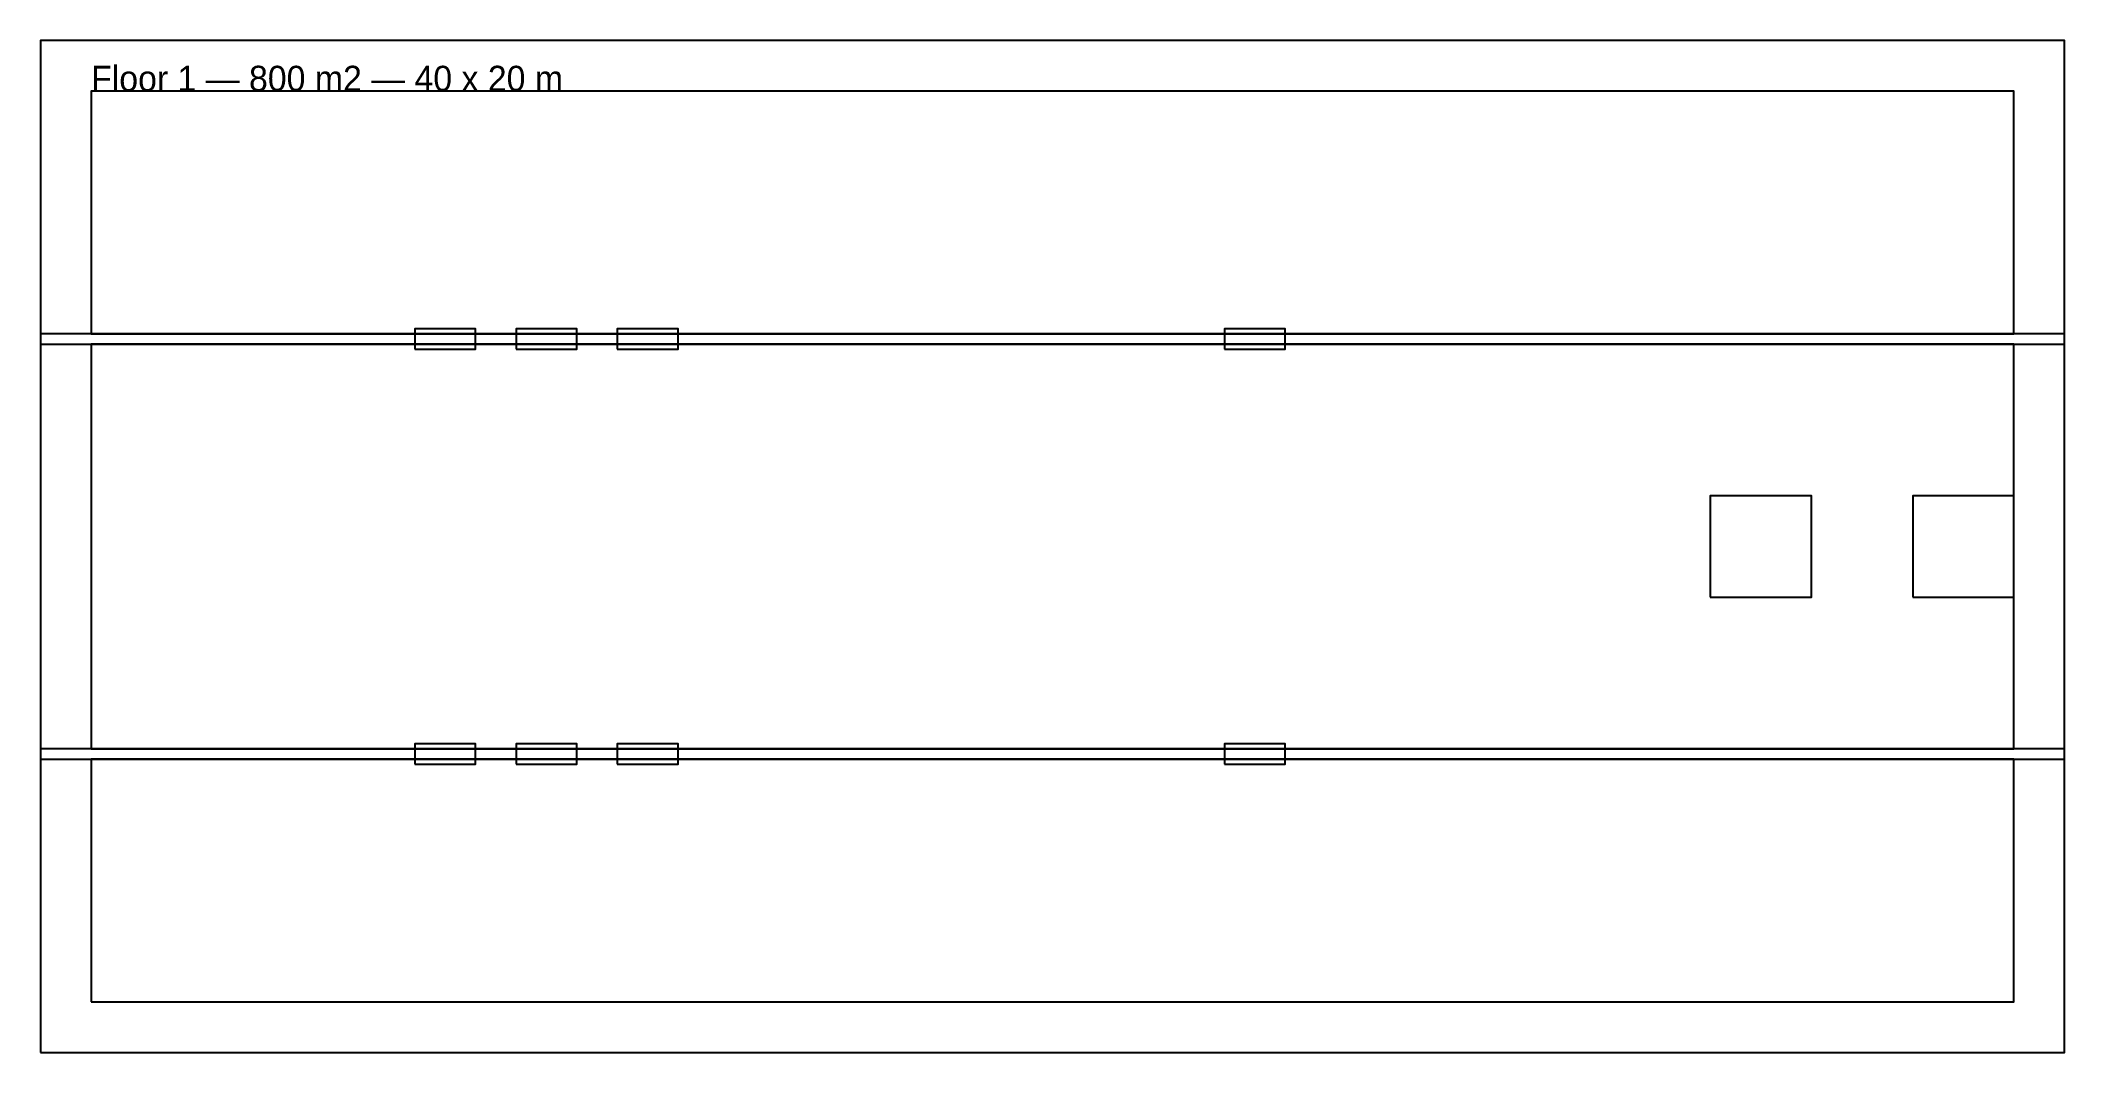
# Model space of a CAD drawing. Header units: metres. Extents: x 0 to 40, y 0 to 20.
import ezdxf

# ---------------------------------------------------------------- set-up
doc = ezdxf.new("R2010")
doc.units = ezdxf.units.M
for name, color, linetype in [('ANNOTATIONS', 7, 'Continuous'), ('BOUNDARY', 7, 'Continuous'), ('CIRCULATION', 7, 'Continuous'), ('CLEAN', 7, 'Continuous'), ('DIRTY', 7, 'Continuous'), ('DOORS', 7, 'Continuous'), ('SHAFTS', 7, 'Continuous'), ('WALLS', 7, 'Continuous')]:
    doc.layers.add(name, color=color, linetype=linetype)

msp = doc.modelspace()

# ---------------------------------------------------------------- linework, layer by layer
at = {"layer": 'BOUNDARY'}
msp.add_lwpolyline([(0, 0), (40, 0), (40, 20), (0, 20)], close=True, dxfattribs=at)
at = {"layer": 'CIRCULATION'}
msp.add_lwpolyline([(1, 6), (39, 6), (39, 14), (1, 14)], close=True, dxfattribs=at)
at = {"layer": 'CLEAN'}
msp.add_lwpolyline([(1, 1), (39, 1), (39, 5.8), (1, 5.8)], close=True, dxfattribs=at)
at = {"layer": 'DIRTY'}
msp.add_lwpolyline([(1, 14.2), (39, 14.2), (39, 19), (1, 19)], close=True, dxfattribs=at)
at = {"layer": 'DOORS'}
for points in [[(7.4, 13.9), (8.6, 13.9), (8.6, 14.3), (7.4, 14.3)], [(9.4, 13.9), (10.6, 13.9), (10.6, 14.3), (9.4, 14.3)], [(11.4, 13.9), (12.6, 13.9), (12.6, 14.3), (11.4, 14.3)], [(23.4, 13.9), (24.6, 13.9), (24.6, 14.3), (23.4, 14.3)], [(7.4, 5.7), (8.6, 5.7), (8.6, 6.1), (7.4, 6.1)], [(9.4, 5.7), (10.6, 5.7), (10.6, 6.1), (9.4, 6.1)], [(11.4, 5.7), (12.6, 5.7), (12.6, 6.1), (11.4, 6.1)], [(23.4, 5.7), (24.6, 5.7), (24.6, 6.1), (23.4, 6.1)]]:
    msp.add_lwpolyline(points, close=True, dxfattribs=at)
at = {"layer": 'SHAFTS'}
for points in [[(33, 9), (35, 9), (35, 11), (33, 11)], [(37, 9), (39, 9), (39, 11), (37, 11)]]:
    msp.add_lwpolyline(points, close=True, dxfattribs=at)
at = {"layer": 'WALLS'}
for points in [[(0, 14), (40, 14), (40, 14.2), (0, 14.2)], [(0, 5.8), (40, 5.8), (40, 6), (0, 6)]]:
    msp.add_lwpolyline(points, close=True, dxfattribs=at)

# ---------------------------------------------------------------- texts
at = {"layer": 'ANNOTATIONS'}
msp.add_text('Floor 1 — 800 m2 — 40 x 20 m', height=0.5, dxfattribs=at).set_placement((1, 19))

doc.saveas('drawing.dxf')
